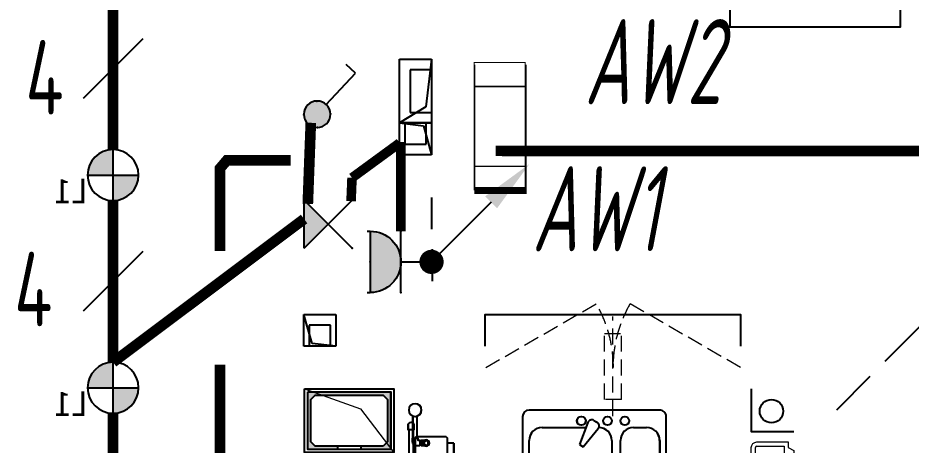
# Model space of a CAD drawing. Extents: x 3443499 to 7125205, y -1700016 to -264854.
# Drawn here: x 3560962 to 3565160, y -1009694 to -1007684 of the extents above; entities that cross this region are included whole.
import ezdxf
from ezdxf.enums import TextEntityAlignment as Align

# ---------------------------------------------------------------- set-up
doc = ezdxf.new("R2010")
doc.units = 0
doc.header["$LTSCALE"] = 1000
doc.header["$MEASUREMENT"] = 0
doc.linetypes.add('DASH', pattern=[0.35, 0.25, -0.1])
doc.linetypes.add('HIDDEN', pattern=[0.375, 0.25, -0.125])
doc.layers.get('0').update_dxf_attribs({"linetype": 'CONTINUOUS'})
for name, color, linetype in [('!!电气', 1, 'CONTINUOUS'), ('!校对', 2, 'CONTINUOUS'), ('A-标注', 1, 'CONTINUOUS'), ('AH-FURNITURE', 1, 'CONTINUOUS'), ('DIM-照明', 7, 'CONTINUOUS'), ('E-天花灯具', 92, 'CONTINUOUS'), ('EQUIP-插座', 3, 'CONTINUOUS'), ('EQUIP-照明', 3, 'CONTINUOUS'), ('EQUIP-箱柜', 3, 'CONTINUOUS'), ('IP-bath&kitchen-JOHNSON', 4, 'CONTINUOUS'), ('LVTRY', 252, 'CONTINUOUS'), ('LWIRE', 4, 'CONTINUOUS'), ('TEL_TEXT', 7, 'CONTINUOUS'), ('VPIPE-中水', 122, 'CONTINUOUS'), ('WIRE-动力', 7, 'CONTINUOUS'), ('WIRE-照明', 2, 'CONTINUOUS'), ('卫生间', 6, 'CONTINUOUS'), ('建筑-排气道', 252, 'CONTINUOUS'), ('看线', 185, 'CONTINUOUS')]:
    doc.layers.add(name, color=color, linetype=linetype)
for name, color, linetype, lineweight in [('PUB_HATCH', 8, 'CONTINUOUS', 9), ('WINDOW', 146, 'CONTINUOUS', 20), ('平面-空调室内机', 176, 'CONTINUOUS', 9), ('平面-空调预留孔', 252, 'CONTINUOUS', 15), ('立面-洞口示意', 252, 'CONTINUOUS', 13)]:
    doc.layers.add(name, color=color, linetype=linetype, lineweight=lineweight)
doc.styles.add('_TEL_DIM', font='SIMPLEX', dxfattribs={"width": 0.8, "height": 3.5, "bigfont": 'HZTXT'})
doc.styles.add('DIM_FONT', font='SIMPLEX', dxfattribs={"width": 0.7, "bigfont": 'GBCBIG'})
doc.styles.add('HZTXT', font='gbeitc.shx', dxfattribs={"width": 0.8, "height": 400, "bigfont": 'hztxt.shx'})
doc.styles.get("Standard").update_dxf_attribs({"font": 'gbenor.shx', "bigfont": 'gbcbig.shx'})
doc.styles.add('黑体', font='simhei.ttf')

# ---------------------------------------------------------------- blocks, each defined once
blk = doc.blocks.new('rtyg7uyhg')
at = {"layer": 'LVTRY'}
for p, q in [((194234.6213208837, 45488.79502889935), (193620.9849572473, 45488.79513816872)), ((193590.3031336021, 45458.1133254503), (193590.3030643982, 45069.47696181395)), ((193896.3984467548, 45429.87059594441), (193857.5823896687, 45326.26016876537)), ((193925.7802168131, 45440.40881343969), (193940.0533153456, 45432.16822680717)), ((194265.3030643982, 45069.47684161765), (194265.3031336021, 45458.113205254)), ((193682.3485790417, 45406.97694542356), (193887.8216881326, 45406.97690883528)), ((193875.2965560293, 45316.03289288385), (193945.6178257855, 45401.45376218002)), ((194111.8940335871, 45406.97686893496), (194173.2576699507, 45406.97685800815)), ((193620.9848935069, 45130.84059271414), (193620.9849317512, 45345.61331998683)), ((194009.6212953876, 45345.61325078298), (194009.6212571432, 45130.84052351015)), ((194050.5303480524, 45130.84051622554), (194050.5303862967, 45345.61324349836)), ((194234.6212953876, 45345.61321071758), (194234.6212571432, 45130.84048344476)), ((193857.5823896687, 45326.26016876537), (193875.2965560293, 45316.03289288385)), ((193948.2576098526, 45069.47689807355), (193682.3485189436, 45069.47694542356)), ((194173.2576098526, 45069.47685800816), (194111.893973489, 45069.47686893508)), ((193620.9848771165, 45038.79513816872), (194234.621240753, 45038.79502889935))]:
    blk.add_line(p, q, dxfattribs=at)
for centre, radius in [((193866.4394935961, 45437.65873082454), 20.45454545454545), ((193989.1667663234, 45437.6587089707), 20.45454545454545), ((194070.9849481416, 45437.65869440146), 20.45454545454545), ((193815.3030944472, 45238.22692174855), 25.56818181818182), ((194137.4621853563, 45238.2268643822), 25.56818181818182)]:
    blk.add_circle(centre, radius, dxfattribs=at)
for centre, radius, start, end in [((193620.9849517839, 45458.11331998683), 30.68181818181818, 89.99998979807194, 179.9999897972382), ((194234.6213154203, 45458.11321071746), 30.68181818181818, 359.9999897972382, 89.99998979807194), ((193915.5529409315, 45422.69466753349), 20.45454545454545, 59.99998980057491, 159.4623117970261), ((193929.8260394641, 45414.45408090108), 20.45454545454545, 320.5376677968172, 59.99998980057491), ((193682.3485681149, 45345.61330905991), 61.36363636363636, 89.99998979807194, 179.9999897972382), ((193948.2576590239, 45345.6132617099), 61.36363636363636, 359.9999897972382, 89.99998979807194), ((194111.8940226603, 45345.61323257144), 61.36363636363636, 89.99998979807194, 179.9999897972382), ((194173.2576590239, 45345.6132216445), 61.36363636363636, 359.9999897972382, 89.99998979807194), ((193682.3485298705, 45130.84058178721), 61.36363636363636, 179.9999897972382, 269.9999897980719), ((193948.2576207797, 45130.8405344372), 61.36363636363636, 269.9999897980719, 359.9999897972382), ((194111.893984416, 45130.84050529861), 61.36363636363636, 179.9999897972382, 269.9999897980719), ((194173.2576207797, 45130.84049437181), 61.36363636363636, 269.9999897980719, 359.9999897972382), ((193620.9848825799, 45069.47695635049), 30.68181818181818, 179.9999897972382, 269.9999897980719), ((194234.6212462163, 45069.47684708112), 30.68181818181818, 269.9999897980719, 359.9999897972382)]:
    blk.add_arc(centre, radius, start, end, dxfattribs=at)
at = {"layer": 'LVTRY', "style": 'DIM_FONT', "width": 0.8, "flags": 9}
for tag in ['XSIZE', 'YSIZE']:
    blk.add_attdef(tag, (193927.8031388824, 45487.7665121054), '', height=0.5, rotation=89.99998979807198, dxfattribs=at)
blk = doc.blocks.new('A-Kitchen-7')
at = {"layer": 'LVTRY'}
for p, q in [((-518.6581278588565, 779.725278688129), (-7.244008776673581, 834.3051076843403)), ((-3.585880917788018, 810.5855355854728), (-515, 756.005706589378)), ((-29.12075551546877, 766.9560861630598), (-35.20590834700852, 806.4126680237241)), ((-7.244008776673581, 834.3051076843403), (-3.585880917788018, 810.5855355854728)), ((-515, 756.005706589378), (-518.6581278588565, 779.725278688129)), ((515, 756.005706589378), (-515, 756.005706589378)), ((-515, 756.005706589378), (-515, 40)), ((-485.6368437646597, 760.5342107040924), (-484.9384396369278, 756.005706589378)), ((-29.12075551543967, 766.9560861630598), (-112.0975807690556, 756.005706589378)), ((515, 780), (-5.820766091346741e-11, 780)), ((0, 756.005706589378), (-5.820766091346741e-11, 780)), ((515, 756.005706589378), (515, 780)), ((515, 40), (515, 756.005706589378)), ((-515, 40), (515, 40))]:
    blk.add_line(p, q, dxfattribs=at)
blk.add_lwpolyline([(-468.9430810984049, 40), (-468.9430810984049, 0), (468.9430810984049, 0), (468.9430810984632, 40)], close=True, dxfattribs=at)
blk = doc.blocks.new('A$C60D053AF')
at = {"layer": 'AH-FURNITURE', "color": 8}
for p, q in [((192.50000075961, -70.99998518347275), (327.5735938884318, -70.99998518347275)), ((355.8578651358839, -82.71571393602062), (384.1611659948248, -129.0190147949615)), ((232.5000007597264, -89.99999966996256), (128.2842720070621, -89.99999966996256)), ((232.5000007597264, -109.9999996698461), (128.2842720075278, -109.9999996699626)), ((192.50000075961, -90.99998518347275), (327.5735938884318, -90.99998518347275)), ((245.0000007597264, -129.4999851834727), (245.0000007597264, -122.4999996698461)), ((265.0000007597264, -129.4999851834727), (265.0000007597264, -122.4999996698461)), ((341.7157295121578, -96.85784955974668), (370.0190303710988, -143.1611504186876)), ((255.0000007597264, -280.9999851834727), (255.0000007597264, -250.9999851834727)), ((393.0000007597264, -280.9999851834727), (393.0000007597264, -250.9999851834727)), ((255.0000007597264, -280.9999851834727), (393.0000007597264, -280.9999851834727))]:
    blk.add_line(p, q, dxfattribs=at)
for points in [[(170.00000075961, -67.99998518347275, 1), (170.00000075961, -93.99998518358916), (192.50000075961, -93.99998518347275), (192.50000075961, -67.99998518347275)], [(234.0000007597264, -250.9999851834727), (414.0000007597264, -250.9999851834727, 0.4142135623730951), (424.0000007597264, -240.9999851834727), (424.0000007597264, -110.9999851834727, 0.4142135623730951), (414.0000007597264, -100.9999851834727), (234.0000007597264, -100.9999851834727, 0.4142135623730951), (224.0000007597264, -110.9999851834727), (224.0000007597264, -240.9999851834727, 0.4142135623730951)], [(268.0000007597264, -122.4999996698461), (268.0000007597264, -106.9999996698461, 0.4142135623724265), (248.0000007597264, -86.99999966984615), (232.5000007597264, -86.99999966984615), (232.50000075961, -112.9999996698461), (242.0000007597264, -112.9999996698461), (242.0000007597264, -122.4999996698461)], [(242.0000007597264, -151.9999851834727, 1), (268.0000007597264, -151.9999851834727), (268.0000007597264, -129.4999851834727), (242.0000007597264, -129.4999851834727)], [(383.8076126043452, -161.1923733388539, 1), (402.192388915224, -142.8075970279751), (386.2824863384012, -126.8976944513852), (367.8977100276388, -145.282470762264)]]:
    blk.add_lwpolyline(points, format="xyb", close=True, dxfattribs=at)
for centre, radius in [((100.0000007598428, -99.99999967066105), 30), ((255.0000007597264, -151.9999851834727), 15), ((255.0000007597264, -151.9999851834727), 10), ((393.0000007597264, -151.9999851834727), 15), ((393.0000007597264, -151.9999851834727), 10)]:
    blk.add_circle(centre, radius, dxfattribs=at)
for radius in [40, 20]:
    blk.add_arc((327.5735938884318, -110.9999851834727), radius, 45, 90, dxfattribs=at)
blk = doc.blocks.new('FRSDFDGDGDRGDR')
at = {"layer": '平面-空调预留孔', "color": 252}
for p, q in [((699612.3179923807, 775043.9561356568), (699612.3179923807, 775441.1561356868)), ((699618.9179923869, 775447.756135683), (699746.3179923192, 775447.756135683)), ((699746.3179923192, 775447.756135683), (699746.3179923192, 775355.3561357355)), ((699726.5179923008, 775348.7561357393), (699739.7179923131, 775348.7561357393)), ((699719.9179922946, 775342.156135743), (699719.9179922946, 775142.9561356006)), ((699726.5179923008, 775136.3561356043), (699739.7179923131, 775136.3561356043)), ((699746.3179923192, 775129.7561356081), (699746.3179923192, 775037.3561356605)), ((699746.3179923192, 775037.3561356605), (699618.9179923869, 775037.3561356605))]:
    blk.add_line(p, q, dxfattribs=at)
blk.add_lwpolyline([(699766.1179923377, 775166.7161355871), (699792.5179923623, 775153.5161355946), (699792.5179923623, 775057.1561356493), (699766.1179923377, 775043.9561356568), (699766.1179923377, 775017.5561356718), (699618.9179923869, 775017.5561356718, -0.4142135623730951), (699592.5179923623, 775043.9561356568), (699592.5179923623, 775441.1561356868, -0.4142135623730951), (699618.9179923869, 775467.5561356718), (699766.1179923377, 775467.5561356718), (699766.1179923377, 775441.1561356868), (699792.5179923623, 775427.9561356943), (699792.5179923623, 775331.596135749), (699766.1179923377, 775318.3961357565)], format="xyb", close=True, dxfattribs=at)
for centre, radius in [((699739.7179923131, 775331.596135749), 10.55999999400228), ((699739.7179923131, 775243.1561357992), 15.83999999100342), ((699739.7179923131, 775153.5161355946), 10.55999999400228)]:
    blk.add_circle(centre, radius, dxfattribs=at)
for centre, radius, start, end in [((699618.917992382, 775441.1561356819), 6.600000001199078, 89.99999995997936, 179.9999999533093), ((699726.5179922959, 775342.1561357381), 6.600000001199078, 89.99999995997936, 179.9999999533093), ((699739.717992318, 775355.3561357405), 6.600000001206354, 269.9999999599793, 359.9999999533093), ((699726.5179922959, 775142.9561356056), 6.600000001199078, 180.0000000400206, 270.0000000533608), ((699739.717992318, 775129.7561356032), 6.600000001206354, 4.002063966804346e-08, 90.00000005336085), ((699618.917992382, 775043.9561356618), 6.600000001199078, 180.0000000400206, 270.0000000533608)]:
    blk.add_arc(centre, radius, start, end, dxfattribs=at)
blk = doc.blocks.new('*U161')
h = blk.add_hatch(color=5)
h.set_gradient(color1=(0, 0, 255), rotation=180, tint=1)
h.paths.add_polyline_path([(3.524958103184869e-15, -2.819966482547906e-15), (-6.350000000000009, -6.349999999999992), (-6.350000000000001, -2.159000000000014), (-15, -2.158999999999999), (-14.99999999999999, 2.159000000000044), (-6.349999999999993, 2.159000000000029), (-6.349999999999985, 6.350000000000009)])
at = {"color": 0, "linetype": 'Continuous'}
blk.add_lwpolyline([(3.524958103184869e-15, -2.819966482547906e-15), (-6.350000000000009, -6.349999999999992), (-6.350000000000001, -2.159000000000014), (-15, -2.158999999999999), (-14.99999999999999, 2.159000000000044), (-6.349999999999993, 2.159000000000029), (-6.349999999999985, 6.350000000000009)], close=True, dxfattribs=at)
blk = doc.blocks.new('sgrsefv')
at = {"layer": 'PUB_HATCH'}
blk.add_hatch(color=252, dxfattribs=at).paths.add_polyline_path([(1112933.294422049, 840916.328306399), (1112933.294422049, 840646.328306399), (1113073.294422049, 840646.328306399), (1113073.294422049, 840661.328306399), (1112968.294422049, 840661.328306399), (1112948.294422049, 840681.328306399), (1112948.294422049, 840881.328306399), (1112968.294422049, 840901.328306399), (1113288.294422049, 840901.328306399), (1113308.294422049, 840881.328306399), (1113308.294422049, 840681.328306399), (1113288.294422049, 840661.328306399), (1113183.294422049, 840661.328306399), (1113183.294422049, 840646.328306399), (1113323.294422049, 840646.328306399), (1113323.294422049, 840916.328306399)])
at = {"layer": 'LVTRY', "color": 252}
for p, q in [((1113073.294422049, 840661.328306399), (1113073.294422049, 840646.328306399)), ((1113183.294422049, 840661.328306399), (1113183.294422049, 840646.328306399))]:
    blk.add_line(p, q, dxfattribs=at)
for points in [[(1112918.294422049, 840931.328306399), (1113338.294422049, 840931.328306399), (1113338.294422049, 840631.328306399), (1112918.294422049, 840631.328306399)], [(1112933.294422049, 840916.328306399), (1113323.294422049, 840916.328306399), (1113323.294422049, 840646.328306399), (1112933.294422049, 840646.328306399)], [(1113288.294422049, 840661.328306399), (1112968.294422049, 840661.328306399), (1112948.294422049, 840681.328306399), (1112948.294422049, 840881.328306399), (1112968.294422049, 840901.328306399), (1113288.294422049, 840901.328306399), (1113308.294422049, 840881.328306399), (1113308.294422049, 840681.328306399), (1113288.294422049, 840661.328306399)]]:
    blk.add_lwpolyline(points, close=True, dxfattribs=at)
at = {"layer": '立面-洞口示意', "color": 252}
blk.add_lwpolyline([(1112918.294422049, 840931.328306399), (1113181.846359163, 840837.3789231421), (1113338.294422049, 840631.328306399)], dxfattribs=at)
at = {"layer": '建筑-排气道', "color": 252, "xscale": -5, "yscale": 5, "zscale": 5, "rotation": 270}
blk.add_blockref('*U161', (1113118.391369574, 840599.0160356248), dxfattribs=at)
blk = doc.blocks.new('GDGDGDRGDG')
at = {"layer": 'IP-bath&kitchen-JOHNSON', "color": 8}
blk.add_lwpolyline([(500282.4698888286, 526348.4609182415), (500282.4698888226, 526148.460918165), (500082.4698888143, 526148.460918165)], dxfattribs=at)
at = {"layer": 'LVTRY', "color": 251}
for p, q in [((502128.2005002745, 525055.5051710735), (501912.2603992091, 525298.4609044121)), ((502382.4698858317, 525298.4609044121), (501912.2603992091, 525298.4609044121)), ((501912.2603992091, 525298.4609044121), (501912.2603992091, 524398.4609044121)), ((502282.4698858315, 524398.4609044121), (502282.4698858315, 525298.4609044121)), ((502382.4698858317, 525055.5051710735), (502128.2005002745, 525055.5051710735)), ((502128.2005002745, 525055.5051710735), (502128.2005002745, 524640.4066281962)), ((501912.2603992091, 524398.4609044121), (502128.2005002745, 524640.4066281962)), ((502128.2005002745, 524640.4066281962), (502382.4698858317, 524640.4066281962)), ((501912.2603992091, 524398.4609044121), (502382.4698858317, 524398.4609044121))]:
    blk.add_line(p, q, dxfattribs=at)
at = {"layer": 'LVTRY'}
for p, q in [((501972.4698858317, 525218.4609044121), (502372.4698858317, 525218.4609044122)), ((501962.4698858317, 524488.4609044121), (501962.4698858317, 525208.4609044121)), ((502042.4698858317, 525168.4609044122), (502042.4698858317, 524958.4609044122)), ((502047.4698858317, 525168.4609044122), (502047.4698858317, 524958.4609044122)), ((502337.4698858317, 525178.4609044123), (502052.4698858317, 525178.4609044122)), ((502337.4698858317, 525173.4609044123), (502052.4698858317, 525173.4609044122)), ((502092.7198858312, 525198.4609044123), (502092.7198858312, 525108.4609044122)), ((502097.2198858312, 525198.4609044123), (502092.7198858312, 525198.4609044123)), ((502097.2198858312, 525108.4609044122), (502097.2198858312, 525198.4609044123)), ((502242.4698858315, 524958.4609044122), (502242.4698858315, 525168.4609044123)), ((502247.4698858315, 524958.4609044122), (502247.4698858315, 525168.4609044123)), ((502282.4698858315, 525208.4609044122), (502282.4698858312, 524488.4609044121)), ((502092.7198858312, 525108.4609044122), (502097.2198858312, 525108.4609044122)), ((502022.4698858319, 525065.7109044124), (502149.9698858319, 525065.7109044124)), ((502022.4698858319, 525061.2109044124), (502022.4698858319, 525065.7109044124)), ((502149.9698858319, 525061.2109044124), (502022.4698858319, 525061.2109044124)), ((502267.4698858312, 525065.7109044124), (502139.9698858312, 525065.7109044124)), ((502139.9698858312, 525065.7109044124), (502139.9698858312, 525061.2109044124)), ((502139.9698858312, 525061.2109044124), (502267.4698858312, 525061.2109044124)), ((502149.9698858319, 525065.7109044124), (502149.9698858319, 525061.2109044124)), ((502267.4698858312, 525061.2109044124), (502267.4698858312, 525065.7109044124)), ((502282.4698858315, 524640.4066281962), (502282.4698858315, 525055.5051710735)), ((502092.7198858312, 524928.4609044121), (502092.7198858312, 525018.4609044122)), ((502092.7198858312, 525018.4609044122), (502097.2198858312, 525018.4609044122)), ((502097.2198858312, 525018.4609044122), (502097.2198858312, 524928.4609044121)), ((502002.4698858317, 524879.064100799), (502002.4698858317, 524917.8577080265)), ((502052.4698858317, 524953.4609044122), (502337.4698858317, 524953.4609044122)), ((502052.4698858317, 524948.4609044122), (502337.4698858317, 524948.4609044122)), ((502097.2198858312, 524928.4609044121), (502092.7198858312, 524928.4609044121)), ((501983.0730822186, 524898.4609044121), (502021.8666894461, 524898.4609044121)), ((501983.0730822186, 524798.4609044121), (502021.8666894461, 524798.4609044121)), ((502002.4698858317, 524779.064100799), (502002.4698858317, 524817.8577080265)), ((502052.4698858317, 524748.4609044121), (502337.4698858317, 524748.4609044121)), ((502092.7198858312, 524768.4609044121), (502092.7198858312, 524678.4609044121)), ((502097.2198858312, 524768.4609044121), (502092.7198858312, 524768.4609044121)), ((502097.2198858312, 524678.4609044121), (502097.2198858312, 524768.4609044121)), ((502042.4698858317, 524528.4609044121), (502042.4698858317, 524738.4609044121)), ((502047.4698858317, 524528.4609044121), (502047.4698858317, 524738.4609044121)), ((502052.4698858317, 524743.4609044121), (502337.4698858317, 524743.4609044121)), ((502242.4698858315, 524738.4609044121), (502242.4698858315, 524528.460904412)), ((502247.4698858315, 524738.4609044121), (502247.4698858315, 524528.460904412)), ((502092.7198858312, 524678.4609044121), (502097.2198858312, 524678.4609044121)), ((502149.9698858319, 524635.7109044119), (502022.4698858319, 524635.7109044119)), ((502022.4698858319, 524635.7109044119), (502022.4698858319, 524631.2109044119)), ((502022.4698858319, 524631.2109044119), (502149.9698858319, 524631.2109044119)), ((502139.9698858312, 524631.2109044119), (502139.9698858312, 524635.7109044119)), ((502139.9698858312, 524635.7109044119), (502267.4698858312, 524635.7109044119)), ((502267.4698858312, 524631.2109044119), (502139.9698858312, 524631.2109044119)), ((502149.9698858319, 524631.2109044119), (502149.9698858319, 524635.7109044119)), ((502267.4698858312, 524635.7109044119), (502267.4698858312, 524631.2109044119)), ((502092.7198858312, 524498.4609044121), (502092.7198858312, 524588.4609044121)), ((502092.7198858312, 524588.4609044121), (502097.2198858312, 524588.4609044121)), ((502097.2198858312, 524588.4609044121), (502097.2198858312, 524498.4609044121)), ((502337.4698858317, 524523.460904412), (502052.4698858317, 524523.4609044121)), ((502337.4698858317, 524518.460904412), (502052.4698858317, 524518.4609044121)), ((502097.2198858312, 524498.4609044121), (502092.7198858312, 524498.4609044121)), ((502372.4698858315, 524478.4609044121), (501972.4698858317, 524478.4609044121))]:
    blk.add_line(p, q, dxfattribs=at)
blk.add_lwpolyline([(501782.4698858307, 523948.4609176648), (501782.4698858315, 525748.4608911595), (500082.3728921729, 525748.4610990545)], dxfattribs=at)
for centre, radius in [((502194.9698858317, 525063.4609044122), 29.7), ((502194.9698858317, 525063.4609044122), 11.7), ((502002.4698858317, 524898.4609044121), 16.99680361435897), ((502002.4698858317, 524798.4609044121), 16.99680361435897), ((502194.9698858317, 524633.4609044121), 29.7), ((502194.9698858317, 524633.4609044121), 11.7)]:
    blk.add_circle(centre, radius, dxfattribs=at)
for centre, radius, start, end in [((501972.4698858317, 525208.4609044121), 10, 90, 180), ((502272.4698858315, 525208.4609044122), 10, 0, 90), ((502052.4698858317, 525168.4609044122), 10, 90, 180), ((502052.4698858317, 525168.4609044122), 5, 90, 180), ((502237.4698858315, 525168.4609044123), 10, 0, 90), ((502237.4698858315, 525168.4609044123), 5, 0, 90), ((502094.9698858315, 525063.4609044122), 56.7, 2.274239183980156, 87.72576081582116), ((502094.9698858315, 525063.4609044122), 52.2, 2.470411041434378, 87.52958895834998), ((502194.9698858317, 525063.4609044122), 56.7, 92.27423918417882, 177.7257608160198), ((502194.9698858317, 525063.4609044122), 52.2, 92.47041104165004, 177.5295889585656), ((502094.9698858315, 525063.4609044122), 56.7, 272.2742391841789, 357.7257608160198), ((502094.9698858315, 525063.4609044122), 52.2, 272.47041104165, 357.5295889585657), ((502194.9698858317, 525063.4609044122), 56.7, 182.2742391839801, 267.7257608158212), ((502194.9698858317, 525063.4609044122), 52.2, 182.4704110414343, 267.52958895835), ((502052.4698858317, 524958.4609044122), 10, 180, 270), ((502052.4698858317, 524958.4609044122), 5, 180, 270), ((502237.4698858315, 524958.4609044122), 5, 270, 0), ((502237.4698858315, 524958.4609044122), 10, 270, 0), ((502052.4698858317, 524738.4609044121), 10, 90, 180), ((502237.4698858315, 524738.4609044121), 10, 0, 90), ((502052.4698858317, 524738.4609044121), 5, 90, 180), ((502237.4698858315, 524738.4609044121), 5, 0, 90), ((502094.9698858315, 524633.4609044121), 56.7, 2.274239183980156, 87.72576081582116), ((502094.9698858315, 524633.4609044121), 52.2, 2.470411041434378, 87.52958895834998), ((502194.9698858317, 524633.4609044121), 56.7, 92.27423918417882, 177.7257608160198), ((502194.9698858317, 524633.4609044121), 52.2, 92.47041104165004, 177.5295889585656), ((502094.9698858315, 524633.4609044121), 56.7, 272.2742391841789, 357.7257608160198), ((502094.9698858315, 524633.4609044121), 52.2, 272.47041104165, 357.5295889585657), ((502194.9698858317, 524633.4609044121), 56.7, 182.2742391839801, 267.7257608158212), ((502194.9698858317, 524633.4609044121), 52.2, 182.4704110414343, 267.52958895835), ((502052.4698858317, 524528.4609044121), 10, 180, 270), ((502052.4698858317, 524528.4609044121), 5, 180, 270), ((502237.4698858315, 524528.460904412), 5, 270, 0), ((502237.4698858315, 524528.460904412), 10, 270, 0), ((501972.4698858317, 524488.4609044121), 10, 180, 270), ((502272.4698858312, 524488.4609044121), 10, 270, 0)]:
    blk.add_arc(centre, radius, start, end, dxfattribs=at)
at = {"xscale": -1}
for name, p in [('sgrsefv', (1615300.764307892, -314582.8679974646)), ('rtyg7uyhg', (694947.7729906696, 480759.6658345199)), ('FRSDFDGDGDRGDR', (1199874.987881154, -249369.0952173925))]:
    blk.add_blockref(name, p, dxfattribs=at)
at = {"rotation": 270}
blk.add_blockref('A$C60D053AF', (501962.4698858433, 526348.4603089065), dxfattribs=at)
at = {"layer": 'LVTRY', "color": 1, "extrusion": (0, 0, -1), "xscale": -0.7999999999883585, "yscale": 0.7999999999883585, "zscale": -0.7999999999883585, "rotation": 270}
blk.add_blockref('A-Kitchen-7', (-500582.4698887609, 523286.4609181132), dxfattribs=at)
blk = doc.blocks.new('dongkong')
at = {"layer": '平面-空调预留孔', "color": 8, "linetype": 'HIDDEN', "ltscale": 0.3}
for p, q in [((-603796.0415180789, 210899.900060961), (-603796.0415180789, 210431.4859232727)), ((-603836.0415180789, 210820.9630630909), (-603836.0415180789, 210510.8096162414)), ((-603836.0415180789, 210820.9630630909), (-603756.0415180789, 210820.9630630909)), ((-603756.0415180789, 210820.9630630909), (-603756.0415180789, 210510.8096162414))]:
    blk.add_line(p, q, dxfattribs=at)
blk.add_lwpolyline([(-603756.0415180789, 210510.8096162414), (-603836.0415180789, 210510.8096162414)], dxfattribs=at)
blk = doc.blocks.new('HFGHFHF')
at = {"layer": '卫生间', "color": 252, "linetype": 'DASH'}
blk.add_line((280916.5787009982, 684357.1717768902), (281816.5784280172, 683457.1717768902), dxfattribs=at)
blk = doc.blocks.new('A$C74FB3979')
at = {"layer": 'VPIPE-中水', "color": 252, "linetype": 'Continuous'}
blk.add_circle((44794.6179634342, 10051.58538369369), 55, dxfattribs=at)
at = {"layer": 'WINDOW', "color": 252, "linetype": 'DASH', "ltscale": 0.3}
for points in [[(43451.66453665122, 10256.58538157959), (43971.27996835159, 10556.58557574544, -0.1316523369510079), (44051.6645366014, 10256.58590393327)], [(44649.81131171808, 10256.58538157959), (44130.19588001771, 10556.58557574544, 0.1316523369510079), (44049.8113117679, 10256.58590393327)]]:
    blk.add_lwpolyline(points, format="xyb", dxfattribs=at)
at = {"layer": '看线', "color": 252}
blk.add_lwpolyline([(44299.55522580445, 14856.58408255409), (44299.55522580398, 15156.58408466121), (45399.55522580398, 15156.58408466121), (45399.55522580398, 14056.58408481255), (45199.81029815739, 14056.58408481255), (45199.81029815739, 12856.58434407227), (45399.81063897116, 12856.58434407227), (45399.81063897116, 11856.58434407227), (44599.81063897116, 11856.58434407227), (44599.81063897116, 12156.58434407227)], dxfattribs=at)
at = {"layer": '看线', "color": 252, "ltscale": 0.5}
blk.add_lwpolyline([(43449.81131170923, 10356.58529470954), (43449.81131170923, 10506.58529470954), (44649.81182442093, 10506.58529471885), (44649.81182491826, 10356.58529471327)], dxfattribs=at)
at = {"color": 252, "xscale": -1}
for name, p in [('HFGHFHF', (326916.3899932154, -673400.5863952953)), ('GDGDGDRGDG', (544982.2811794993, -516191.875536263)), ('GDGDGDRGDG', (544982.4709271607, -516191.875536263))]:
    blk.add_blockref(name, p, dxfattribs=at)
at = {"layer": '平面-空调室内机', "color": 252, "ltscale": 0.3, "rotation": 180}
blk.add_blockref('dongkong', (-559746.2302081492, 220927.3949976973), dxfattribs=at)
blk = doc.blocks.new('$equip$00001237')
for p, q in [((-0.5, 1.05000000000291), (-0.5, 1)), ((0.5, 1.05000000000291), (0.5, 1)), ((-0.5, 1), (0.5, 1)), ((0.5, 0.5), (-0.5, 0.5)), ((0, 0.5), (0, 0))]:
    blk.add_line(p, q)
blk.add_arc((0, 1), 0.500000000000025, 180, 0)
for p in [(0, 1), (-0.5, 0.5), (0.5, 0.5), (0, 0)]:
    blk.add_point(p)
for points in [[(0.4330127018911298, 0.75), (-0.4330127018911298, 0.75), (0.5, 1), (-0.5, 1)], [(0.25, 0.5669872981088702), (-0.25, 0.5669872981088702), (0.4330127018911298, 0.75), (-0.4330127018911298, 0.75)], [(0, 0.5), (0, 0.5), (0.25, 0.5669872981088702), (-0.25, 0.5669872981088702)]]:
    blk.add_solid(points)
at = {"flags": 9}
blk.add_attdef('A', (0, 0), '', height=2e-05, dxfattribs=at)
blk = doc.blocks.new('$equip$00001962')
for p, q in [((0.1473139127519971, 0.3556472460822988), (0.625000000003638, 0.8333333333339397)), ((0.625000000003638, 0.8333333333339397), (0.7664213562420628, 0.6919119770955149))]:
    blk.add_line(p, q)
blk.add_circle((3.637978807091713e-12, 0.2083333333339397), 0.2083333333334168)
for p in [(1.091393642127514e-11, 0.4166666666660603), (-0.2083333333284827, 0.2083333333375776), (0.2083333333393966, 0.2083333333375776), (1.091393642127514e-11, 0)]:
    blk.add_point(p)
for points in [[(-0.1804219591176661, 0.312500000001819), (0.1804219591249421, 0.312500000001819), (-0.2083333333284827, 0.2083333333339397), (0.2083333333357587, 0.2083333333339397)], [(-0.1041666666642413, 0.3887552924552438), (0.1041666666715173, 0.3887552924552438), (-0.1804219591176661, 0.312500000001819), (0.1804219591249421, 0.312500000001819)], [(3.637978807091713e-12, 0.4166666666660603), (3.637978807091713e-12, 0.4166666666660603), (-0.1041666666642413, 0.3887552924552438), (0.1041666666715173, 0.3887552924552438)], [(-0.1804219591176661, 0.1041666666660603), (0.1804219591249421, 0.1041666666660603), (-0.2083333333284827, 0.2083333333339397), (0.2083333333357587, 0.2083333333339397)], [(-0.1041666666642413, 0.02791137421263556), (0.1041666666715173, 0.02791137421263556), (-0.1804219591176661, 0.1041666666660603), (0.1804219591249421, 0.1041666666660603)], [(3.637978807091713e-12, 1.818989403545856e-12), (3.637978807091713e-12, 1.818989403545856e-12), (-0.1041666666642413, 0.02791137421263556), (0.1041666666715173, 0.02791137421263556)]]:
    blk.add_solid(points)
at = {"layer": 'TEL_TEXT', "style": '_TEL_DIM', "flags": 1}
blk.add_attdef('A', text='', height=2e-05, dxfattribs=at).set_placement((0, 0), align=Align.MIDDLE_CENTER)
blk = doc.blocks.new('A$C04F44ECC')
at = {"layer": '!!电气'}
for p, q in [((0, 0), (-300, 0)), ((-300, 0), (-300, -300)), ((-250, -200), (-250, 0)), ((0, 0), (-223.3450037743896, -26.92685067094862)), ((-50, 0), (-50, -200)), ((0, -300), (0, 0)), ((-223.3450037743896, -26.92685067094862), (-300, -300)), ((-50, -200), (-250, -200)), ((-300, -300), (0, -300))]:
    blk.add_line(p, q, dxfattribs=at)
blk = doc.blocks.new('$equip$00001154')
for p, q in [((0, 0.2828427124768496), (0, -0.2828427124768496)), ((0, 0.2828427124768496), (0.5656854249500611, -0.2828427124768496)), ((0.5656854249500611, 0.2828427124768496), (0, -0.2828427124768496))]:
    blk.add_line(p, q)
for p in [(0.5656854249500611, 0.2828427124768496), (0, 0.004449836778803729), (0.2828427124732116, 0), (0.5656854249500611, -0.2828427124768496)]:
    blk.add_point(p)
blk.add_solid([(0, -0.2828427124768496), (0.2828427124732116, 0), (0, 0.2828427124768496)])
at = {"layer": 'TEL_TEXT', "style": '_TEL_DIM', "flags": 1}
blk.add_attdef('A', text='', height=2e-05, dxfattribs=at).set_placement((0, 0), align=Align.MIDDLE_CENTER)
blk = doc.blocks.new('$TelecSys$00000079')
for p, q in [((0.7000000000007276, 0.7000000000007276), (0, 0)), ((0.1041666666678793, 0.1041666666660603), (0.1041666666678793, 0.1041666666660603)), ((-0.1041666666678793, -0.1041666666660603), (-0.1041666666678793, -0.1041666666660603))]:
    blk.add_line(p, q)
at = {"const_width": 0.1425}
blk.add_lwpolyline([(-0.07125000000087311, 0, 1), (0.07125000000087311, 0, 1)], format="xyb", close=True, dxfattribs=at)
blk.add_solid([(0.6300000000010186, 0.7700000000004366), (0.7700000000004366, 0.6299999999991996), (1.150000000001455, 1.149999999999636)])
at = {"width": 0.8, "flags": 9}
blk.add_attdef('A', (0, 0), '', height=2e-05, dxfattribs=at)
blk = doc.blocks.new('A$C0A82355E')
at = {"layer": '!!电气'}
for p, q in [((0, 300), (-150, 300)), ((-150, 300), (-150, 0)), ((-26.92685067094862, 223.3450037743896), (-150, 300)), ((0, 0), (0, 300)), ((-100, 50), (-100, 250)), ((-100, 250), (0, 250)), ((0, 0), (-26.92685067094862, 223.3450037743896)), ((0, 50), (-100, 50)), ((-150, 0), (0, 0))]:
    blk.add_line(p, q, dxfattribs=at)
blk = doc.blocks.new('DFADS')
at = {"layer": 'A-标注'}
h = blk.add_hatch(color=251, dxfattribs=at)
h.paths.add_polyline_path([(3405.602880127233, 358.326573435812), (3406.802880127235, 358.326573435812, 0.4142135623730951), (3405.602880127233, 359.5265734358148)])
h.paths.add_polyline_path([(3404.40288012723, 358.326573435812, 0.4142135623730951), (3405.602880127233, 357.1265734358091), (3405.602880127233, 358.326573435812)])
at = {"layer": 'A-标注', "color": 92}
for p, q in [((3405.602880127233, 357.1265734358088), (3405.602880127233, 359.5265734358147)), ((3406.802880127237, 358.326573435812), (3404.402880127232, 358.326573435812))]:
    blk.add_line(p, q, dxfattribs=at)
blk.add_circle((3405.602880127233, 358.326573435812), 1.200000000002833, dxfattribs=at)
at = {"layer": 'A-标注', "color": 3, "style": '黑体'}
blk.add_text('L1', height=1.151999999999814, dxfattribs=at).set_placement((3406.798806046748, 357.0021073647656))
blk = doc.blocks.new('$TelecSys$00000095')
blk.add_line((0.4000000000014552, 0.3999999999996362), (-0.4000000000014552, -0.3999999999996362))
at = {"width": 0.8}
blk.add_attdef('N', text='', height=1, dxfattribs=at).set_placement((-0.01742161003494402, 1.055555546241521), align=Align.MIDDLE)

msp = doc.modelspace()

# ---------------------------------------------------------------- linework, layer by layer
at = {"layer": '!!电气', "color": 252}
for p, q in [((3562906.298787028, -1008528.744976379), (3562906.298787009, -1008678.744976379)), ((3562909.406633597, -1008772.085044293), (3562909.406633597, -1008922.085044293)), ((3562306.298787603, -1009228.745899659), (3562306.298787622, -1009078.745899659)), ((3562456.298787603, -1009228.745899678), (3562306.298787603, -1009228.745899659))]:
    msp.add_line(p, q, dxfattribs=at)
at = {"layer": '!!电气', "color": 1}
for p, q in [((3562306.298787622, -1009078.745899659), (3562456.298787622, -1009078.745899678)), ((3562344.626285718, -1009215.282474329), (3562306.298787622, -1009078.745899659)), ((3562456.298787622, -1009078.745899678), (3562456.298787603, -1009228.745899678)), ((3562431.298787616, -1009128.745899675), (3562331.298787616, -1009128.745899662)), ((3562331.298787616, -1009128.745899662), (3562331.298787603, -1009228.745899662)), ((3562431.298787603, -1009228.745899675), (3562431.298787616, -1009128.745899675)), ((3562456.298787603, -1009228.745899678), (3562344.626285718, -1009215.282474329))]:
    msp.add_line(p, q, dxfattribs=at)
at = {"layer": 'EQUIP-箱柜', "const_width": 5}
for points in [[(3563346.297770724, -1007894.245893463), (3563106.297770725, -1007894.245893433), (3563106.297770649, -1008494.245893433), (3563346.297770648, -1008494.245893463)], [(3563350.185697575, -1007895.871126997), (3563110.185697576, -1007895.871126994), (3563110.185697568, -1008495.871126994), (3563350.185697567, -1008495.871126997)]]:
    msp.add_lwpolyline(points, close=True, dxfattribs=at)
for points in [[(3563346.297770709, -1008006.560823327), (3563106.29777071, -1008006.560823297)], [(3563350.185697574, -1008008.186056861), (3563110.185697575, -1008008.186056858)], [(3563346.297770662, -1008381.930963599), (3563106.297770663, -1008381.930963569)], [(3563350.185697568, -1008383.556197133), (3563110.185697569, -1008383.55619713)]]:
    msp.add_lwpolyline(points, dxfattribs=at)
at = {"layer": 'WIRE-动力', "color": 6, "linetype": 'Continuous', "const_width": 50}
msp.add_lwpolyline([(3563208.190181047, -1008309.804268175), (3565957.549007697, -1008309.82473956)], dxfattribs=at)
at = {"layer": 'WIRE-动力', "color": 6, "const_width": 50}
for points in [[(3562243.768029493, -1008353.74497404), (3561944.790916561, -1008353.744974002), (3561912.210898805, -1008391.91469398), (3561912.210898995, -1008780.034669415)], [(3561912.210898874, -1009314.907539897), (3561912.210898662, -1009955.28269448)]]:
    msp.add_lwpolyline(points, dxfattribs=at)
at = {"layer": 'WIRE-照明', "linetype": 'Continuous', "const_width": 50}
msp.add_lwpolyline([(3561409.373008187, -1008303.6890713), (3561409.373010961, -1007543.689531919)], dxfattribs=at)
at = {"layer": 'WIRE-照明'}
for points, const_width in [([(3562324.770183662, -1008559.05136051), (3562338.8744186, -1008177.921462864)], 50), ([(3562532.572957006, -1008436.537747033), (3562756.396405674, -1008272.767345218)], 45), ([(3562762.298768119, -1008687.827106278), (3562762.298768173, -1008268.290291759)], 45), ([(3562528.07106132, -1008546.57092334), (3562532.572957006, -1008436.537747033)], 45)]:
    msp.add_lwpolyline(points, dxfattribs=dict(at, const_width=const_width))
at = {"layer": 'WIRE-照明', "color": 2, "linetype": 'Continuous', "const_width": 50}
for points in [[(3561409.624780712, -1009303.689071301), (3561409.373007311, -1008543.689531919)], [(3562307.425813484, -1008630.229863401), (3561409.624780712, -1009303.689071301)], [(3561409.373000885, -1010303.6890713), (3561409.624779836, -1009543.68953192)]]:
    msp.add_lwpolyline(points, dxfattribs=at)

# ---------------------------------------------------------------- block references
at = {"layer": '!!电气', "color": 2, "xscale": -1, "rotation": 180}
msp.add_blockref('A$C0A82355E', (3562906.298787143, -1007878.74589862), dxfattribs=at)
at = {"layer": '!校对'}
msp.add_blockref('A$C74FB3979', (3519709.309220973, -1019585.257357504), dxfattribs=at)
at = {"xscale": -0.5, "yscale": 0.5, "zscale": 0.5}
for p, rotation in [((3562756.396405686, -1008178.745897383), 359.9999999927963), ((3562456.298283338, -1009228.745899267), 180), ((3562456.298788402, -1009228.745910297), 180), ((3562456.395161547, -1009228.745301055), 180)]:
    msp.add_blockref('A$C04F44ECC', p, dxfattribs=dict(at, rotation=rotation))
at = {"layer": 'DIM-照明', "color": 2}
ref = msp.add_blockref('$TelecSys$00000095', (3561409.120509266, -1007923.67442862), dxfattribs=dict(at, xscale=-350, yscale=350, zscale=350, rotation=269.9999999999619))
ref.add_attrib('N', '4', dxfattribs={"layer": '0', "color": 7, "height": 350, "width": 0.8}).set_placement((3561087.548058079, -1007963.820426778), align=Align.MIDDLE)
ref = msp.add_blockref('$TelecSys$00000095', (3561409.120509265, -1008923.67442862), dxfattribs=dict(at, xscale=-350, yscale=350, zscale=350, rotation=270))
ref.add_attrib('N', '4', dxfattribs={"layer": '0', "color": 7, "height": 350, "width": 0.8}).set_placement((3561034.64102304, -1008959.495393081), align=Align.MIDDLE)
at = {"layer": 'E-天花灯具', "xscale": -100.0001919246308, "yscale": 100.0001919246308, "zscale": 100.0001919246308, "rotation": 359.9999997908254}
for p in [(3901970.31450873, -1044256.416660201), (3901970.566281255, -1045256.416660202)]:
    msp.add_blockref('DFADS', p, dxfattribs=at)
at = {"layer": 'EQUIP-插座', "color": 2, "xscale": -288, "yscale": 288, "zscale": 288, "rotation": 90.0000075062306}
msp.add_blockref('$equip$00001237', (3562906.298786985, -1008831.827087412), dxfattribs=at)
at = {"layer": 'EQUIP-照明', "color": 2, "xscale": -300, "yscale": 300, "zscale": 300, "rotation": 271.9816912075619}
msp.add_blockref('$equip$00001962', (3562306.29878707, -1008140.149813384), dxfattribs=at)
at = {"layer": 'EQUIP-照明', "xscale": -400, "yscale": 400, "zscale": 400, "rotation": 180}
msp.add_blockref('$equip$00001154', (3562307.043318882, -1008654.461580734), dxfattribs=at)
at = {"layer": 'LWIRE', "color": 2, "xscale": 400, "yscale": 400, "zscale": 400}
msp.add_blockref('$TelecSys$00000079', (3562906.298786985, -1008831.827087412), dxfattribs=at)

# ---------------------------------------------------------------- texts
at = {"layer": 'DIM-照明', "color": 6, "linetype": 'Continuous', "style": 'HZTXT', "width": 0.7}
for s, p in [('AW2', (3563947.037289997, -1007890.677074516)), ('AW1', (3563678.621924836, -1008582.406727259))]:
    msp.add_text(s, height=400, rotation=359.9999999927963, dxfattribs=at).set_placement(p, align=Align.MIDDLE)

doc.saveas('drawing.dxf')
